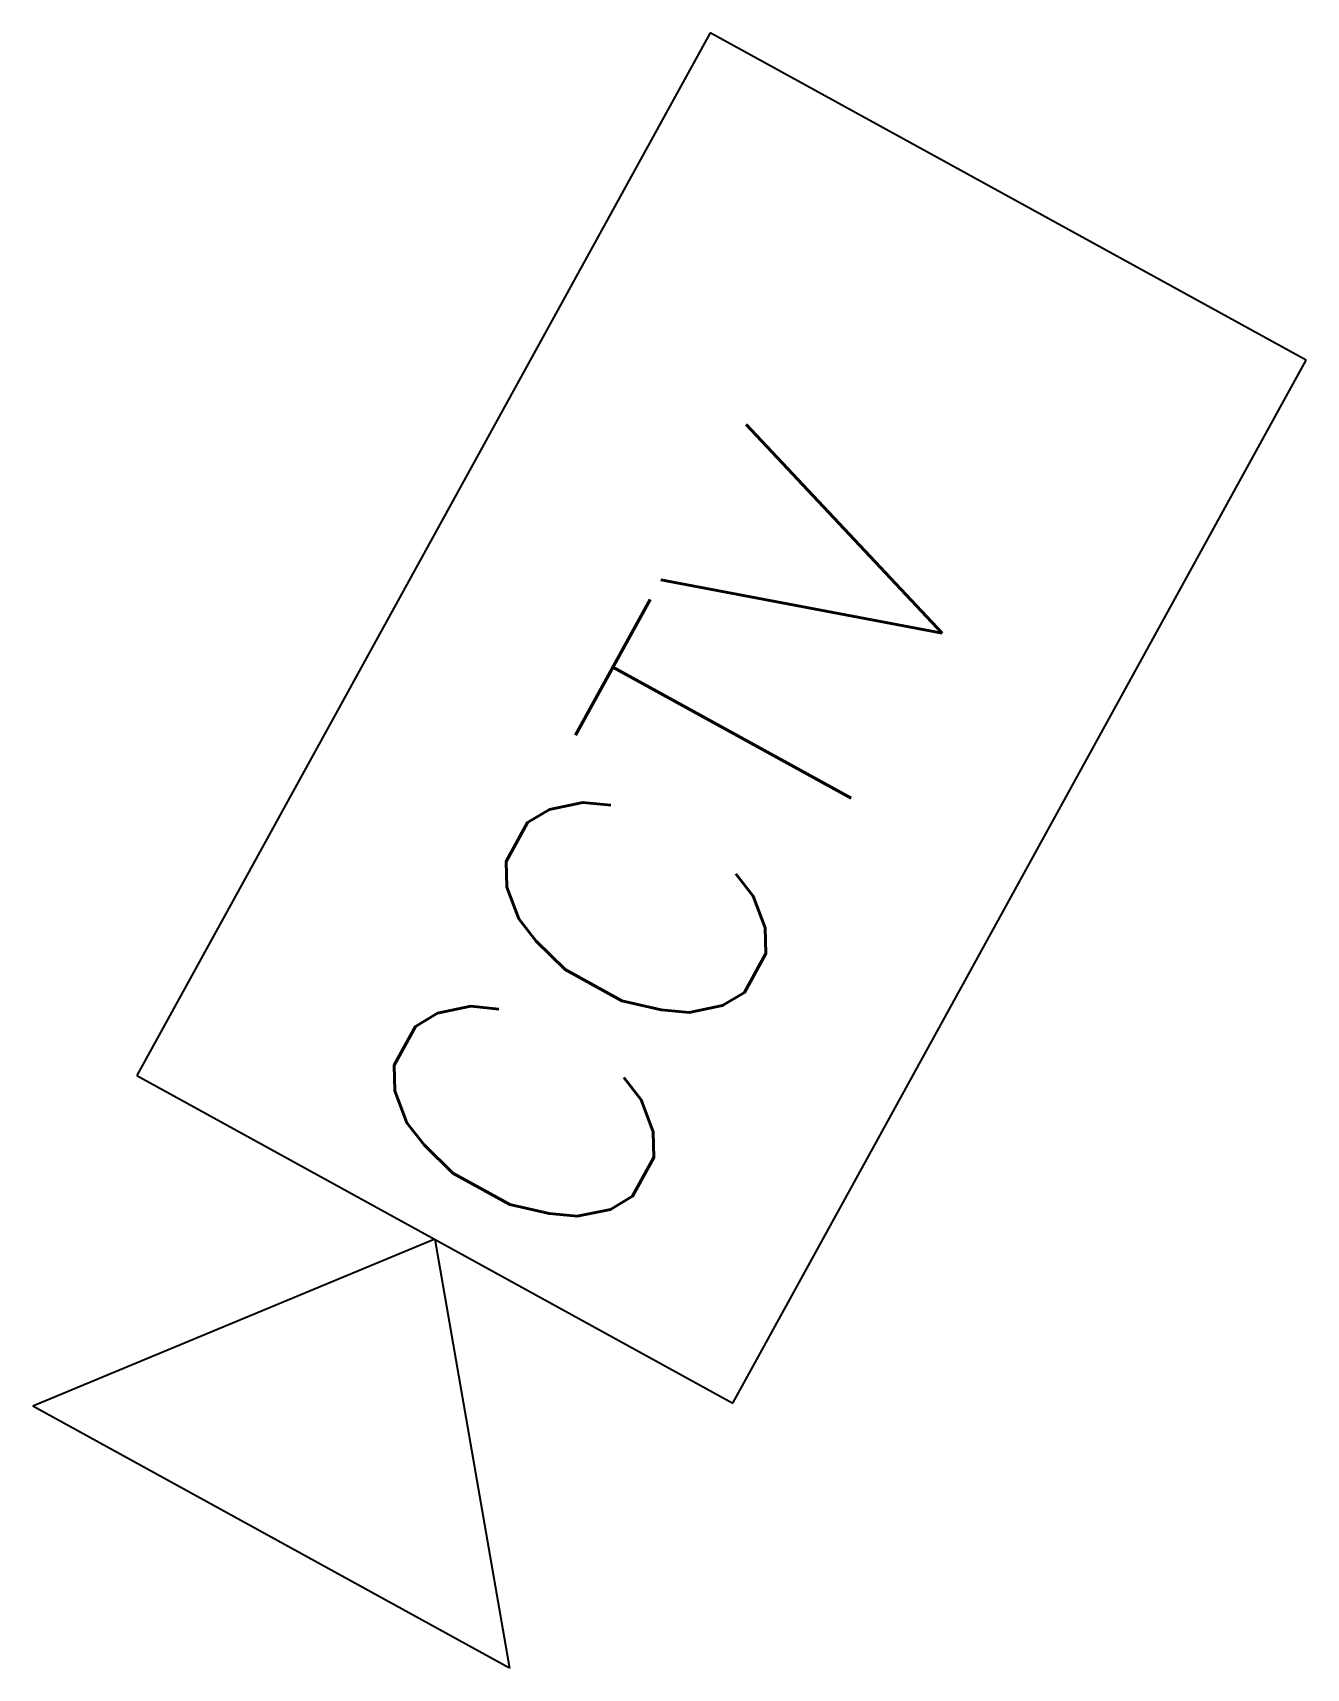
# Model space of a CAD drawing. Header units: millimetres. Extents: x 521005098 to 521837086, y 174609906 to 175681253.
# Drawn here: x 521408498 to 521409996, y 175261398 to 175263322 of the extents above; entities that cross this region are included whole.
import ezdxf

# ---------------------------------------------------------------- set-up
doc = ezdxf.new("R2010")
doc.units = ezdxf.units.MM
doc.header["$LTSCALE"] = 200
doc.layers.add('layout$0$GTMISC', color=6, linetype='Continuous')
doc.styles.add('layout$0$GTANYHEIGHT', font='romans.shx', dxfattribs={"width": 0.95})

# ---------------------------------------------------------------- blocks, each defined once
blk = doc.blocks.new('layout')
at = {"layer": 'layout$0$GTMISC'}
for p, q in [((521409295.2, 175263321.8), (521408620.8, 175262094.9)), ((521409996.2, 175262936.4), (521409295.2, 175263321.8)), ((521409321.8, 175261709.5), (521409996.2, 175262936.4)), ((521408620.8, 175262094.9), (521409321.8, 175261709.5)), ((521408971.3, 175261902.2), (521408498.2, 175261705.8)), ((521408971.3, 175261902.2), (521409059.1, 175261397.5)), ((521409059.1, 175261397.5), (521408498.2, 175261705.8))]:
    blk.add_line(p, q, dxfattribs=at)
at = {"layer": 'layout$0$GTMISC', "color": 3, "style": 'layout$0$GTANYHEIGHT', "width": 0.95}
blk.add_text('CCTV', height=320, rotation=61.2034, dxfattribs=at).set_placement((521409147.3, 175261850.2))

msp = doc.modelspace()

# ---------------------------------------------------------------- block references
msp.add_blockref('layout', (0, 0))

doc.saveas('drawing.dxf')
